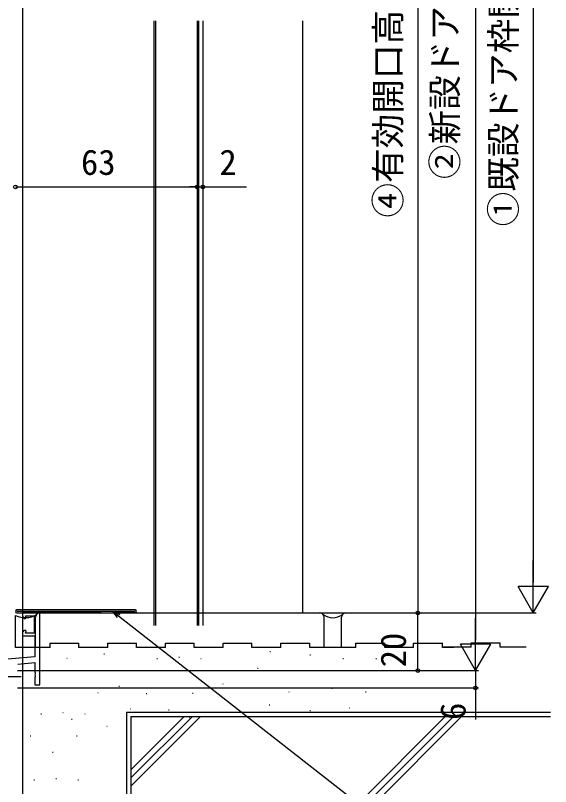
# Model space of a CAD drawing. Units: millimetres, scale not verified. Extents: x -525 to 525, y -783 to 779.
# Drawn here: x -61.9 to 123.6, y -234.6 to 32.7 of the extents above; entities that cross this region are included whole.
import ezdxf
from ezdxf.enums import TextEntityAlignment as Align

# ---------------------------------------------------------------- set-up
doc = ezdxf.new("R2010")
doc.units = ezdxf.units.MM
doc.header["$LTSCALE"] = 4
for name, color, linetype in [('0-3_YKK_11', 7, 'Continuous'), ('0-5_YKK_12', 2, 'Continuous'), ('0-6_YKK_13', 4, 'Continuous'), ('0-7_YKK_D', 6, 'Continuous'), ('0-9_YSS_K', 3, 'Continuous'), ('0-A_YSS_KE', 3, 'Continuous')]:
    doc.layers.add(name, color=color, linetype=linetype)
doc.styles.add('ＭＳ ゴシック', font='')
doc.styles.get('ＭＳ ゴシック').set_extended_font_data('MS Gothic')

msp = doc.modelspace()

# ---------------------------------------------------------------- linework, layer by layer
at = {"layer": '0-3_YKK_11'}
msp.add_line((-64.908, -196.51), (-59.908, -196.51), dxfattribs=at)
for points in [[(-61.052, -192.149), (-55.208, -191.639), (-55.208, -194.952), (-55.088, -195.136), (-55.088, -195.685), (-55.208, -195.869), (-55.208, -195.952), (-55.088, -196.135), (-55.088, -196.685), (-55.208, -196.869), (-55.208, -199.41), (-53.408, -199.41), (-53.408, -174.41), (-59.408, -174.41), (-59.408, -175.41)], [(-58.408, -176.41), (-58.401, -176.41), (-58.208, -176.159), (-58.408, -175.41), (-55.408, -175.41), (-55.408, -181.41), (-58.408, -181.41), (-58.208, -180.662), (-58.401, -180.41), (-58.408, -180.41)], [(-59.408, -181.41), (-59.408, -182.41), (-55.208, -182.41), (-55.208, -189.63), (-98.408, -193.41), (-98.408, -204.41), (-98.408, -214.41), (-95.408, -214.41), (-95.408, -212.41), (-96.608, -212.41), (-96.608, -195.26), (-93.252, -194.967)]]:
    msp.add_lwpolyline(points, dxfattribs=at)
for centre, start, end in [((-58.408, -175.41), 180.00001, 269.99999), ((-58.408, -181.41), 90.00001, 179.99999)]:
    msp.add_arc(centre, 1, start, end, dxfattribs=at)
at = {"layer": '0-5_YKK_12'}
for p, q in [((-59.408, 424.411), (-59.408, -311.728)), ((-13.908, 30.804), (-13.908, -178.823)), ((-13.408, 30.804), (-13.408, -178.823)), ((1.092, 30.804), (1.092, -178.823)), ((1.592, 30.804), (1.592, -178.823)), ((3.092, 30.804), (3.092, -178.823))]:
    msp.add_line(p, q, dxfattribs=at)
at = {"layer": '0-6_YKK_13'}
for p, q in [((-20.407, -173.41), (-61.407, -173.41)), ((-20.407, -173.91), (-61.407, -173.91)), ((-61.407, -174.41), (-53.907, -174.41)), ((-53.907, -174.41), (-53.907, -173.91))]:
    msp.add_line(p, q, dxfattribs=at)
msp.add_lwpolyline([(-32.407, -173.91), (-32.407, -174.41), (-53.907, -174.41), (-53.907, -173.91)], close=True, dxfattribs=at)
msp.add_lwpolyline([(-20.407, -174.41), (-27.907, -174.41), (-27.907, -173.91)], dxfattribs=at)
for centre, start, end in [((-61.407, -173.91), 90, 180), ((-20.407, -173.91), 0, 90), ((-61.407, -173.91), 180, 270), ((-20.407, -173.91), 270, 0)]:
    msp.add_arc(centre, 0.5, start, end, dxfattribs=at)
at = {"layer": '0-7_YKK_D'}
for p, q in [((117.592, 254.09), (117.592, -163.91)), ((97.592, 244.09), (97.592, -183.91)), ((77.592, 203.589), (77.592, -174.41)), ((1.092, 29.078), (1.092, -27.713)), ((1.092, -20.491), (1.092, -27.713)), ((3.092, -20.491), (3.092, -27.713)), ((-61.908, -26.713), (1.092, -26.713)), ((1.092, -26.713), (-1.458, -26.713)), ((1.092, -26.713), (3.092, -26.713)), ((3.092, -26.713), (18.146, -26.713)), ((117.592, -174.41), (117.592, -156.224)), ((117.592, -174.41), (112.342, -165.317)), ((122.842, -165.317), (112.342, -165.317)), ((117.592, -174.41), (122.842, -165.317)), ((-18.708, -174.41), (78.592, -174.41)), ((-3.908, -174.41), (118.592, -174.41)), ((-3.908, -174.41), (78.592, -174.41)), ((77.592, -194.41), (77.592, -174.41)), ((97.592, -194.41), (97.592, -176.224)), ((97.592, -194.41), (92.342, -185.317)), ((102.842, -185.317), (92.342, -185.317)), ((97.592, -194.41), (102.842, -185.317)), ((-61.208, -194.41), (78.592, -194.41)), ((-4.862, -194.41), (98.592, -194.41)), ((-61.207, -200.41), (98.592, -200.41))]:
    msp.add_line(p, q, dxfattribs=at)
for points in [[(-26.564, -176.02), (-28.151, -173.91), (-25.722, -174.944)], [(-28.151, -173.91), (-26.143, -175.482), (70.041, -250.784)], [(97.592, -194.41), (97.592, -200.41), (97.592, -211.379)]]:
    msp.add_lwpolyline(points, dxfattribs=at)
for centre in [(-61.908, -26.713), (-61.908, -26.713), (1.092, -26.713), (1.092, -26.713), (3.092, -26.713), (77.592, -174.41), (77.592, -194.41), (97.592, -200.41)]:
    msp.add_circle(centre, 0.637, dxfattribs=at)
at = {"layer": '0-9_YSS_K'}
for p, q in [((37.592, 30.817), (37.592, -174.323)), ((-61.907, -186.41), (-61.907, -175.318)), ((-49.91, -186.41), (-61.907, -186.41)), ((-49.91, -184.91), (-39.91, -184.91)), ((-49.91, -186.41), (-49.91, -184.91)), ((-29.91, -184.91), (-19.91, -184.91)), ((-29.91, -186.41), (-29.91, -184.91)), ((-19.91, -186.41), (-19.91, -184.91)), ((-9.91, -186.41), (-19.91, -186.41)), ((-9.91, -184.91), (0.09, -184.91)), ((-9.91, -186.41), (-9.91, -184.91)), ((0.09, -186.41), (0.09, -184.91)), ((10.09, -186.41), (0.09, -186.41)), ((20.09, -186.41), (20.09, -184.91)), ((20.09, -186.41), (20.09, -184.91)), ((30.09, -186.41), (20.09, -186.41)), ((30.09, -186.41), (20.09, -186.41)), ((40.09, -186.41), (40.09, -184.91)), ((56.09, -186.41), (40.09, -186.41)), ((56.09, -184.91), (66.09, -184.91)), ((56.09, -186.41), (56.09, -184.91)), ((66.09, -186.41), (66.09, -184.91)), ((76.09, -186.41), (66.09, -186.41)), ((76.09, -184.91), (86.09, -184.91)), ((76.09, -186.41), (76.09, -184.91)), ((86.09, -186.323), (86.09, -184.823)), ((96.09, -186.323), (86.09, -186.323)), ((96.09, -184.823), (106.09, -184.823)), ((96.09, -186.323), (96.09, -184.823)), ((-31.268, -188.635), (-31.068, -188.635)), ((-5.29, -189.734), (-5.09, -189.734)), ((26.324, -187.81), (26.524, -187.81)), ((40.171, -188.927), (40.371, -188.927)), ((-44.139, -190.154), (-43.939, -190.154)), ((-12.905, -190.196), (-12.705, -190.196)), ((2.325, -190.196), (2.525, -190.196)), ((51.594, -190.196), (51.794, -190.196)), ((63.017, -190.196), (63.217, -190.196)), ((21.983, -193.597), (22.183, -193.597)), ((-26.085, -199.848), (-25.885, -199.848)), ((9.941, -198.965), (10.141, -198.965)), ((47.786, -200.504), (47.986, -200.504)), ((-33.39, -202.031), (-33.19, -202.031)), ((-16.597, -202.318), (-16.397, -202.318)), ((-0.482, -202.311), (-0.282, -202.311)), ((32.835, -201.821), (33.035, -201.821)), ((59.467, -201.823), (59.667, -201.823)), ((-22.193, -207.644), (-21.993, -207.644)), ((-8.828, -208.042), (-8.628, -208.042)), ((26.102, -206.354), (26.302, -206.354)), ((40.171, -208.311), (40.371, -208.311)), ((53.863, -207.311), (54.063, -207.311)), ((-53.121, -209.38), (-52.921, -209.38)), ((-45.506, -208.919), (-45.306, -208.919)), ((-37.89, -209.38), (-37.69, -209.38)), ((-21.907, -210.323), (17.627, -210.323)), ((-3.406, -210.323), (-21.907, -228.824)), ((-0.578, -210.323), (-21.907, -231.652)), ((2.251, -210.323), (-21.907, -234.481)), ((87.104, -210.322), (-2.985, -300.411)), ((-1.626, -210.687), (-1.426, -210.687)), ((89.932, -210.322), (-0.157, -300.411)), ((92.76, -210.322), (2.672, -300.411)), ((15.665, -208.83), (15.865, -208.83)), ((15.926, -210.323), (123.59, -210.322)), ((-42.472, -211.327), (-42.272, -211.327)), ((-30.275, -213.65), (-30.075, -213.65)), ((-56.813, -217.002), (-56.613, -217.002)), ((-40.698, -216.996), (-40.498, -216.996)), ((-49.044, -222.726), (-48.844, -222.726)), ((-55.513, -232.272), (-55.313, -232.272)), ((-47.898, -231.811), (-47.698, -231.811)), ((-40.283, -232.272), (-40.083, -232.272))]:
    msp.add_line(p, q, dxfattribs=at)
for points in [[(-29.91, -186.41), (-39.91, -186.41), (-39.91, -184.91)], [(10.09, -186.41), (10.09, -184.91), (20.09, -184.91)], [(30.09, -186.41), (30.09, -184.91), (40.09, -184.91)], [(90.09, -186.41), (86.09, -186.41), (86.09, -184.91)], [(115.09, -186.323), (106.09, -186.323), (106.09, -184.823)], [(-21.907, -210.323), (-21.907, -248.988), (-212.872, -258.996)]]:
    msp.add_lwpolyline(points, dxfattribs=at)
for centre, radius, start, end in [((-58.563, -168.391), 7.692, 244.23156, 301.2405), ((48.09, -170.539), 5.543, 233.02901, 306.97099)]:
    msp.add_arc(centre, radius, start, end, dxfattribs=at)
at = {"layer": '0-A_YSS_KE'}
for p, q in [((-54.907, -186.41), (-54.907, -175.91)), ((-53.407, -174.41), (43.59, -174.41)), ((45.09, -186.41), (45.09, -175.91)), ((51.09, -186.41), (51.09, -175.91)), ((52.59, -174.41), (115.09, -174.41)), ((-23.407, -208.823), (123.59, -208.823))]:
    msp.add_line(p, q, dxfattribs=at)
msp.add_lwpolyline([(-23.407, -208.823), (-23.407, -247.565), (-212.95, -257.498)], dxfattribs=at)
for centre, start, end in [((-53.407, -175.91), 90, 180), ((43.59, -175.91), 0, 90), ((52.59, -175.91), 90, 180)]:
    msp.add_arc(centre, 1.5, start, end, dxfattribs=at)

# ---------------------------------------------------------------- texts
at = {"layer": '0-7_YKK_D', "style": 'ＭＳ ゴシック'}
for s, p in [('①既設ドア枠開口高KH', (114.279, -40.41)), ('②新設ドア枠H', (93.979, -24.013)), ('④有効開口高', (74.279, -37.365)), ('20', (76.092, -193.274)), ('6', (96.792, -211.533))]:
    msp.add_text(s, height=8.798, rotation=90, dxfattribs=at).set_placement(p, align=Align.BOTTOM_LEFT)
for s, p in [('63', (-39.169, -25.213)), ('2', (8.806, -25.213))]:
    msp.add_text(s, height=8.798, dxfattribs=at).set_placement(p, align=Align.BOTTOM_LEFT)

doc.saveas('drawing.dxf')
